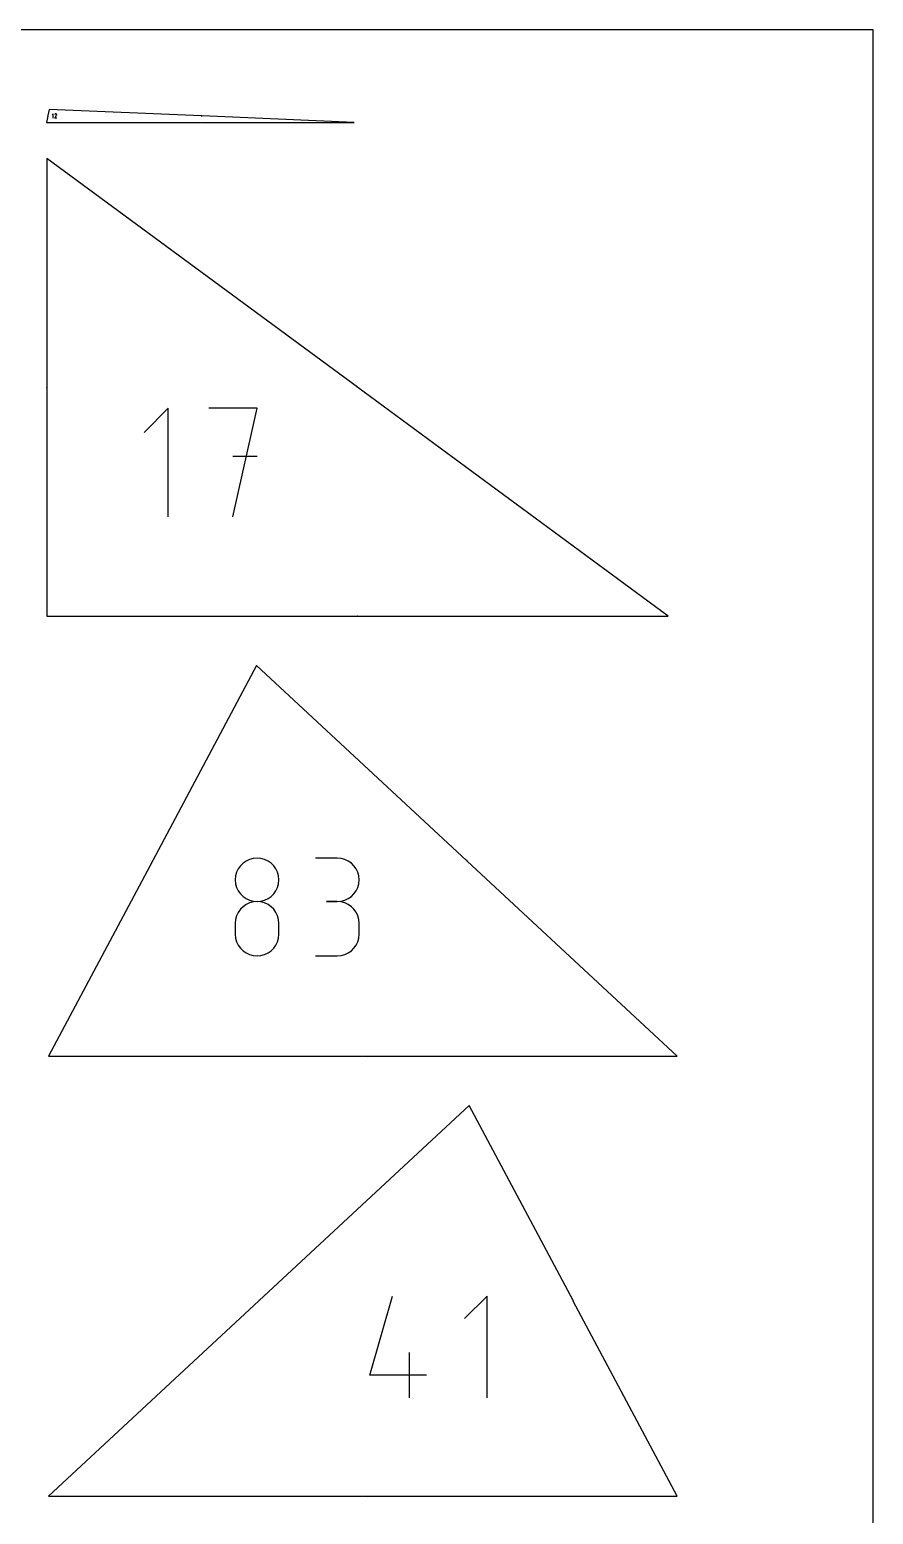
# Model space of a CAD drawing. Extents: x 0 to 200, y 0 to 297.
# Drawn here: x 125.3 to 200, y 165.4 to 296.9 of the extents above; entities that cross this region are included whole.
import ezdxf

# ---------------------------------------------------------------- set-up
doc = ezdxf.new("R2010")
doc.units = 0

msp = doc.modelspace()

# ---------------------------------------------------------------- linework, layer by layer
at = {"layer": 'annotation', "color": 1}
for p, q in [((127.372939, 289.476661), (127.284293, 289.387989)), ((127.372939, 289.077915), (127.372939, 289.476661)), ((127.522486, 289.077912), (127.686125, 289.34135)), ((127.534364, 289.432322), (127.522736, 289.410016)), ((127.543592, 289.445407), (127.534364, 289.432322)), ((127.554663, 289.456329), (127.543592, 289.445407)), ((127.567241, 289.465003), (127.554663, 289.456329)), ((127.580988, 289.471339), (127.567241, 289.465003)), ((127.59557, 289.475251), (127.580988, 289.471339)), ((127.610647, 289.476651), (127.59557, 289.475251)), ((127.625885, 289.475451), (127.610647, 289.476651)), ((127.640946, 289.471565), (127.625885, 289.475451)), ((127.655493, 289.464904), (127.640946, 289.471565)), ((127.668504, 289.455665), (127.655493, 289.464904)), ((127.655493, 289.464904), (127.655493, 289.464904)), ((127.679383, 289.444579), (127.668504, 289.455665)), ((127.688032, 289.431984), (127.679383, 289.444579)), ((127.686125, 289.34135), (127.686321, 289.341592)), ((127.686125, 289.34135), (127.686125, 289.34135)), ((127.686321, 289.341592), (127.686509, 289.341836)), ((127.686509, 289.341836), (127.686689, 289.342084)), ((127.686689, 289.342084), (127.686865, 289.342339)), ((127.686865, 289.342339), (127.687036, 289.342602)), ((127.687036, 289.342602), (127.687203, 289.342874)), ((127.687203, 289.342874), (127.687369, 289.34316)), ((127.687369, 289.34316), (127.687535, 289.343459)), ((127.687535, 289.343459), (127.687701, 289.343776)), ((127.687701, 289.343776), (127.694457, 289.358283)), ((127.687701, 289.343776), (127.687701, 289.343776)), ((127.694356, 289.418221), (127.688032, 289.431984)), ((127.698257, 289.403629), (127.694356, 289.418221)), ((127.694457, 289.358283), (127.698405, 289.37332)), ((127.699639, 289.388549), (127.698257, 289.403629)), ((127.698405, 289.37332), (127.699639, 289.388549)), ((126.912104, 289.286312), (126.911078, 289.281041)), ((126.923446, 289.28137), (126.912104, 289.286312)), ((126.913472, 289.293249), (126.913464, 289.292962)), ((126.913464, 289.292962), (126.913503, 289.292678)), ((126.91353, 289.293533), (126.913472, 289.293249)), ((126.913503, 289.292678), (126.91359, 289.292405)), ((126.913639, 289.293807), (126.91353, 289.293533)), ((126.91359, 289.292405), (126.913724, 289.292148)), ((126.913798, 289.294064), (126.913639, 289.293807)), ((126.913724, 289.292148), (126.913904, 289.291915)), ((126.913874, 289.29416), (126.913798, 289.294064)), ((126.913798, 289.294064), (126.913798, 289.294064)), ((126.913959, 289.294249), (126.913874, 289.29416)), ((126.913904, 289.291915), (126.914129, 289.291713)), ((126.914049, 289.294332), (126.913959, 289.294249)), ((126.914147, 289.294409), (126.914049, 289.294332)), ((126.914129, 289.291713), (126.914129, 289.291713)), ((126.914129, 289.291713), (126.915109, 289.29105)), ((126.914249, 289.294478), (126.914147, 289.294409)), ((126.914357, 289.29454), (126.914249, 289.294478)), ((126.914469, 289.294594), (126.914357, 289.29454)), ((126.914586, 289.29464), (126.914469, 289.294594)), ((126.914705, 289.294677), (126.914586, 289.29464)), ((126.915865, 289.294925), (126.914705, 289.294677)), ((126.914705, 289.294677), (126.914705, 289.294677)), ((126.915109, 289.29105), (126.916142, 289.290495)), ((126.917033, 289.295053), (126.915865, 289.294925)), ((126.916142, 289.290495), (126.91722, 289.29005)), ((126.917383, 289.285285), (126.91687, 289.282649)), ((126.9182, 289.295063), (126.917033, 289.295053)), ((126.91722, 289.29005), (126.918333, 289.289715)), ((126.919358, 289.294956), (126.9182, 289.295063)), ((126.918333, 289.289715), (126.919473, 289.289493)), ((126.920498, 289.294734), (126.919358, 289.294956)), ((126.919473, 289.289493), (126.920631, 289.289386)), ((126.921611, 289.294399), (126.920498, 289.294734)), ((126.920631, 289.289386), (126.921799, 289.289395)), ((126.922689, 289.293953), (126.921611, 289.294399)), ((126.921799, 289.289395), (126.922967, 289.289521)), ((126.923722, 289.293396), (126.922689, 289.293953)), ((126.922967, 289.289521), (126.924126, 289.289767)), ((126.924702, 289.292731), (126.923722, 289.293396)), ((126.924126, 289.289767), (126.924245, 289.289804)), ((126.924126, 289.289767), (126.924126, 289.289767)), ((126.924245, 289.289804), (126.924361, 289.289849)), ((126.924361, 289.289849), (126.924472, 289.289903)), ((126.924472, 289.289903), (126.92458, 289.289965)), ((126.92458, 289.289965), (126.924682, 289.290034)), ((126.924682, 289.290034), (126.92478, 289.290111)), ((126.924926, 289.292529), (126.924702, 289.292731)), ((126.924702, 289.292731), (126.924702, 289.292731)), ((126.92478, 289.290111), (126.924872, 289.290196)), ((126.924872, 289.290196), (126.924958, 289.290287)), ((126.925104, 289.292296), (126.924926, 289.292529)), ((126.924958, 289.290287), (126.925038, 289.290386)), ((126.925038, 289.290386), (126.925195, 289.290641)), ((126.925038, 289.290386), (126.925038, 289.290386)), ((126.925238, 289.29204), (126.925104, 289.292296)), ((126.925195, 289.290641), (126.925301, 289.290914)), ((126.925325, 289.291767), (126.925238, 289.29204)), ((126.925301, 289.290914), (126.925358, 289.291197)), ((126.925365, 289.291483), (126.925325, 289.291767)), ((126.925358, 289.291197), (126.925365, 289.291483)), ((127.699579, 289.077912), (127.522486, 289.077912)), ((140.42478, 288.719931), (140.418748, 288.719931)), ((140.419146, 288.713878), (140.419087, 288.713065)), ((140.419087, 288.713065), (140.419087, 288.709042)), ((140.421766, 288.713065), (140.419087, 288.713065)), ((140.419087, 288.709042), (140.419087, 288.709042)), ((140.419087, 288.709042), (140.41913, 288.70856)), ((140.41913, 288.70856), (140.419254, 288.708106)), ((140.419319, 288.71466), (140.419146, 288.713878)), ((140.419254, 288.708106), (140.419452, 288.707688)), ((140.419599, 288.715401), (140.419319, 288.71466)), ((140.419452, 288.707688), (140.419717, 288.707314)), ((140.419978, 288.71609), (140.419599, 288.715401)), ((140.419717, 288.707314), (140.420039, 288.70699)), ((140.420449, 288.716718), (140.419978, 288.71609)), ((140.420039, 288.70699), (140.420413, 288.706725)), ((140.420413, 288.706725), (140.420831, 288.706527)), ((140.421004, 288.717275), (140.420449, 288.716718)), ((140.420831, 288.706527), (140.421284, 288.706402)), ((140.421637, 288.717752), (140.421004, 288.717275)), ((140.421284, 288.706402), (140.421766, 288.706359)), ((140.42234, 288.718137), (140.421637, 288.717752)), ((140.422247, 288.713022), (140.421766, 288.713065)), ((140.421766, 288.706359), (140.422247, 288.706402)), ((140.421766, 288.706359), (140.421766, 288.706359)), ((140.422699, 288.712897), (140.422247, 288.713022)), ((140.422247, 288.706402), (140.422699, 288.706527)), ((140.423106, 288.718423), (140.42234, 288.718137)), ((140.423117, 288.712699), (140.422699, 288.712897)), ((140.422699, 288.706527), (140.423117, 288.706725)), ((140.423106, 288.718423), (140.423106, 288.718423)), ((140.423491, 288.712434), (140.423117, 288.712699)), ((140.423117, 288.706725), (140.423491, 288.70699)), ((140.423814, 288.712111), (140.423491, 288.712434)), ((140.423491, 288.70699), (140.423814, 288.707314)), ((140.424078, 288.711736), (140.423814, 288.712111)), ((140.423814, 288.707314), (140.424078, 288.707688)), ((140.424277, 288.711319), (140.424078, 288.711736)), ((140.424078, 288.707688), (140.424277, 288.708106)), ((140.424402, 288.710865), (140.424277, 288.711319)), ((140.424277, 288.708106), (140.424402, 288.70856)), ((140.424445, 288.710383), (140.424402, 288.710865)), ((140.424402, 288.70856), (140.424445, 288.709042)), ((140.424445, 288.709042), (140.424445, 288.710383)), ((140.424445, 288.710383), (140.424445, 288.710383)), ((140.434662, 288.719931), (140.42863, 288.719931)), ((140.429011, 288.716223), (140.428968, 288.715741)), ((140.428968, 288.715741), (140.428968, 288.714406)), ((140.428968, 288.714406), (140.428968, 288.714406)), ((140.428968, 288.714406), (140.429011, 288.713925)), ((140.429136, 288.716677), (140.429011, 288.716223)), ((140.429011, 288.713925), (140.429136, 288.713472)), ((140.429334, 288.717094), (140.429136, 288.716677)), ((140.429136, 288.713472), (140.429334, 288.713055)), ((140.429598, 288.717469), (140.429334, 288.717094)), ((140.429334, 288.713055), (140.429598, 288.712682)), ((140.429921, 288.717792), (140.429598, 288.717469)), ((140.429598, 288.712682), (140.429921, 288.712359)), ((140.430294, 288.718057), (140.429921, 288.717792)), ((140.429921, 288.712359), (140.430294, 288.712096)), ((140.430712, 288.718255), (140.430294, 288.718057)), ((140.430294, 288.712096), (140.430712, 288.711898)), ((140.430302, 288.706359), (140.431069, 288.706647)), ((140.430302, 288.706359), (140.430302, 288.706359)), ((140.431165, 288.71838), (140.430712, 288.718255)), ((140.430712, 288.711898), (140.431165, 288.711774)), ((140.431069, 288.706647), (140.431774, 288.707034)), ((140.431647, 288.718423), (140.431165, 288.71838)), ((140.431165, 288.711774), (140.431647, 288.711731)), ((140.432128, 288.71838), (140.431647, 288.718423)), ((140.431647, 288.718423), (140.431647, 288.718423)), ((140.431647, 288.711731), (140.434326, 288.711731)), ((140.431774, 288.707034), (140.432407, 288.707512)), ((140.432581, 288.718255), (140.432128, 288.71838)), ((140.432407, 288.707512), (140.432964, 288.708071)), ((140.432998, 288.718057), (140.432581, 288.718255)), ((140.432964, 288.708071), (140.433435, 288.7087)), ((140.433372, 288.717792), (140.432998, 288.718057)), ((140.433695, 288.717469), (140.433372, 288.717792)), ((140.433435, 288.7087), (140.433814, 288.70939)), ((140.43396, 288.717094), (140.433695, 288.717469)), ((140.433814, 288.70939), (140.434094, 288.710132)), ((140.434158, 288.716677), (140.43396, 288.717094)), ((140.434094, 288.710132), (140.434267, 288.710916)), ((140.434283, 288.716223), (140.434158, 288.716677)), ((140.434267, 288.710916), (140.434326, 288.711731)), ((140.434326, 288.715741), (140.434283, 288.716223)), ((140.434326, 288.711731), (140.434326, 288.715741)), ((140.434326, 288.715741), (140.434326, 288.715741)), ((140.530333, 289.280174), (140.53636, 289.279917)), ((140.531017, 289.288352), (140.530847, 289.284346)), ((140.530847, 289.284346), (140.530847, 289.284346)), ((140.530847, 289.284346), (140.530869, 289.283862)), ((140.530869, 289.283862), (140.530975, 289.283404)), ((140.530975, 289.283404), (140.531155, 289.282978)), ((140.531111, 289.289164), (140.531017, 289.288352)), ((140.533694, 289.288238), (140.531017, 289.288352)), ((140.531317, 289.289939), (140.531111, 289.289164)), ((140.531155, 289.282978), (140.531404, 289.282593)), ((140.531628, 289.290669), (140.531317, 289.289939)), ((140.531404, 289.282593), (140.531713, 289.282256)), ((140.532037, 289.291342), (140.531628, 289.290669)), ((140.531713, 289.282256), (140.532075, 289.281975)), ((140.532534, 289.291951), (140.532037, 289.291342)), ((140.532075, 289.281975), (140.532483, 289.281759)), ((140.532483, 289.281759), (140.532931, 289.281616)), ((140.533114, 289.292485), (140.532534, 289.291951)), ((140.532931, 289.281616), (140.533409, 289.281552)), ((140.533767, 289.292936), (140.533114, 289.292485)), ((140.533409, 289.281552), (140.533892, 289.281575)), ((140.533409, 289.281552), (140.533409, 289.281552)), ((140.534173, 289.288174), (140.533694, 289.288238)), ((140.534487, 289.293293), (140.533767, 289.292936)), ((140.533892, 289.281575), (140.534351, 289.28168)), ((140.534621, 289.288031), (140.534173, 289.288174)), ((140.534351, 289.28168), (140.534776, 289.281861)), ((140.535266, 289.293548), (140.534487, 289.293293)), ((140.53503, 289.287816), (140.534621, 289.288031)), ((140.534776, 289.281861), (140.535161, 289.282109)), ((140.535392, 289.287537), (140.53503, 289.287816)), ((140.535161, 289.282109), (140.535497, 289.282418)), ((140.535266, 289.293548), (140.535266, 289.293548)), ((140.535701, 289.287201), (140.535392, 289.287537)), ((140.535497, 289.282418), (140.535777, 289.282781)), ((140.535949, 289.286817), (140.535701, 289.287201)), ((140.535777, 289.282781), (140.535993, 289.28319)), ((140.536129, 289.286392), (140.535949, 289.286817)), ((140.535993, 289.28319), (140.536136, 289.283638)), ((140.536234, 289.285934), (140.536129, 289.286392)), ((140.536136, 289.283638), (140.5362, 289.284118)), ((140.5362, 289.284118), (140.536257, 289.285451)), ((140.536257, 289.285451), (140.536234, 289.285934)), ((140.536257, 289.285451), (140.536257, 289.285451)), ((140.540776, 289.285252), (140.540719, 289.283918)), ((140.540719, 289.283918), (140.540719, 289.283918)), ((140.540719, 289.283918), (140.540742, 289.283435)), ((140.540742, 289.283435), (140.540847, 289.282977)), ((140.54084, 289.285731), (140.540776, 289.285252)), ((140.540984, 289.286179), (140.54084, 289.285731)), ((140.540847, 289.282977), (140.541028, 289.282552)), ((140.5412, 289.286588), (140.540984, 289.286179)), ((140.541068, 289.291089), (140.541004, 289.290611)), ((140.541004, 289.290611), (140.541004, 289.290611)), ((140.541004, 289.290611), (140.541027, 289.290128)), ((140.541027, 289.290128), (140.541132, 289.289669)), ((140.541028, 289.282552), (140.541277, 289.282168)), ((140.541212, 289.291535), (140.541068, 289.291089)), ((140.541132, 289.289669), (140.541313, 289.289244)), ((140.54148, 289.286951), (140.5412, 289.286588)), ((140.541428, 289.291943), (140.541212, 289.291535)), ((140.541277, 289.282168), (140.541586, 289.281832)), ((140.541313, 289.289244), (140.541561, 289.288858)), ((140.541708, 289.292305), (140.541428, 289.291943)), ((140.541816, 289.28726), (140.54148, 289.286951)), ((140.541561, 289.288858), (140.54187, 289.288521)), ((140.541586, 289.281832), (140.541948, 289.281553)), ((140.542044, 289.292614), (140.541708, 289.292305)), ((140.542201, 289.287508), (140.541816, 289.28726)), ((140.54187, 289.288521), (140.542233, 289.288241)), ((140.541948, 289.281553), (140.542357, 289.281338)), ((140.542429, 289.292862), (140.542044, 289.292614)), ((140.542627, 289.287689), (140.542201, 289.287508)), ((140.542233, 289.288241), (140.542641, 289.288025)), ((140.542357, 289.281338), (140.542804, 289.281195)), ((140.542854, 289.293042), (140.542429, 289.292862)), ((140.543084, 289.287794), (140.542627, 289.287689)), ((140.542641, 289.288025), (140.543088, 289.287881)), ((140.542804, 289.281195), (140.543282, 289.281131)), ((140.543312, 289.293148), (140.542854, 289.293042)), ((140.543567, 289.287817), (140.543084, 289.287794)), ((140.543088, 289.287881), (140.543567, 289.287817)), ((140.543282, 289.281131), (140.543764, 289.281154)), ((140.543282, 289.281131), (140.543282, 289.281131)), ((140.543795, 289.29317), (140.543312, 289.293148)), ((140.543567, 289.287817), (140.544049, 289.28784)), ((140.544046, 289.287754), (140.543567, 289.287817)), ((140.543567, 289.287817), (140.543567, 289.287817)), ((140.543567, 289.287817), (140.543567, 289.287817)), ((140.543764, 289.281154), (140.544222, 289.281259)), ((140.544273, 289.293107), (140.543795, 289.29317)), ((140.543795, 289.29317), (140.543795, 289.29317)), ((140.544493, 289.28761), (140.544046, 289.287754)), ((140.544049, 289.28784), (140.544507, 289.287945)), ((140.544222, 289.281259), (140.544647, 289.281438)), ((140.544721, 289.292963), (140.544273, 289.293107)), ((140.544901, 289.287394), (140.544493, 289.28761)), ((140.544507, 289.287945), (140.544932, 289.288126)), ((140.544647, 289.281438), (140.545032, 289.281686)), ((140.545129, 289.292747), (140.544721, 289.292963)), ((140.545264, 289.287113), (140.544901, 289.287394)), ((140.544932, 289.288126), (140.545317, 289.288375)), ((140.545032, 289.281686), (140.545369, 289.281994)), ((140.545492, 289.292467), (140.545129, 289.292747)), ((140.545573, 289.286777), (140.545264, 289.287113)), ((140.545317, 289.288375), (140.545654, 289.288684)), ((140.545369, 289.281994), (140.545649, 289.282355)), ((140.545801, 289.292131), (140.545492, 289.292467)), ((140.545821, 289.286391), (140.545573, 289.286777)), ((140.545649, 289.282355), (140.545865, 289.282764)), ((140.545654, 289.288684), (140.545934, 289.289047)), ((140.546049, 289.291746), (140.545801, 289.292131)), ((140.546001, 289.285966), (140.545821, 289.286391)), ((140.545865, 289.282764), (140.546009, 289.283211)), ((140.545934, 289.289047), (140.54615, 289.289456)), ((140.546107, 289.285507), (140.546001, 289.285966)), ((140.546009, 289.283211), (140.546073, 289.28369)), ((140.546229, 289.291322), (140.546049, 289.291746)), ((140.546073, 289.28369), (140.546129, 289.285024)), ((140.546129, 289.285024), (140.546107, 289.285507)), ((140.546129, 289.285024), (140.546129, 289.285024)), ((140.54615, 289.289456), (140.546294, 289.289904)), ((140.546335, 289.290865), (140.546229, 289.291322)), ((140.546294, 289.289904), (140.546357, 289.290384)), ((140.546357, 289.290384), (140.546335, 289.290865)), ((140.546357, 289.290384), (140.546357, 289.290384)), ((126.825976, 265.250083), (126.825933, 265.249601)), ((126.825933, 265.249601), (126.825933, 265.249601)), ((126.825933, 265.249601), (126.825976, 265.249121)), ((126.837991, 265.239721), (126.825933, 265.242402)), ((126.825933, 265.242402), (126.825933, 265.23704)), ((126.8261, 265.250536), (126.825976, 265.250083)), ((126.825976, 265.249121), (126.826101, 265.248668)), ((126.826299, 265.250953), (126.8261, 265.250536)), ((126.826101, 265.248668), (126.826299, 265.248251)), ((126.826564, 265.251327), (126.826299, 265.250953)), ((126.826299, 265.248251), (126.826564, 265.247877)), ((126.826887, 265.25165), (126.826564, 265.251327)), ((126.826564, 265.247877), (126.826887, 265.247554)), ((126.827261, 265.251914), (126.826887, 265.25165)), ((126.826887, 265.247554), (126.827261, 265.24729)), ((126.827679, 265.252112), (126.827261, 265.251914)), ((126.827261, 265.24729), (126.827679, 265.247091)), ((126.828132, 265.252236), (126.827679, 265.252112)), ((126.827679, 265.247091), (126.828132, 265.246967)), ((126.828614, 265.252279), (126.828132, 265.252236)), ((126.828132, 265.246967), (126.828614, 265.246924)), ((126.832636, 265.252279), (126.828614, 265.252279)), ((126.828614, 265.252279), (126.828614, 265.252279)), ((126.828614, 265.246924), (126.829955, 265.246924)), ((126.829955, 265.246924), (126.830437, 265.246967)), ((126.829955, 265.246924), (126.829955, 265.246924)), ((126.830437, 265.246967), (126.83089, 265.247091)), ((126.83089, 265.247091), (126.831308, 265.24729)), ((126.831303, 265.242402), (126.831303, 265.239721)), ((126.831308, 265.24729), (126.831682, 265.247554)), ((126.831682, 265.247554), (126.832005, 265.247877)), ((126.832005, 265.247877), (126.83227, 265.248251)), ((126.83227, 265.248251), (126.832468, 265.248668)), ((126.832468, 265.248668), (126.832593, 265.249121)), ((126.832593, 265.249121), (126.832636, 265.249601)), ((126.833449, 265.25222), (126.832636, 265.252279)), ((126.832636, 265.249601), (126.832636, 265.252279)), ((126.83423, 265.252047), (126.833449, 265.25222)), ((126.83497, 265.251767), (126.83423, 265.252047)), ((126.835659, 265.251389), (126.83497, 265.251767)), ((126.836287, 265.250918), (126.835659, 265.251389)), ((126.836844, 265.250363), (126.836287, 265.250918)), ((126.83732, 265.24973), (126.836844, 265.250363)), ((126.837706, 265.249027), (126.83732, 265.24973)), ((126.837991, 265.248261), (126.837706, 265.249027)), ((126.837991, 265.248261), (126.837991, 265.248261)), ((126.839499, 265.246589), (126.839499, 265.252618)), ((154.333817, 265.242116), (154.34166, 265.252761)), ((154.34166, 265.252761), (154.33755, 265.252137)), ((154.339553, 265.241541), (154.348013, 265.248081)), ((154.345464, 265.237187), (154.339553, 265.241541)), ((154.341948, 265.236125), (154.345431, 265.240853)), ((137.570072, 263.386903), (135.434989, 261.251218)), ((137.570072, 253.782943), (137.570072, 263.386903)), ((145.441724, 263.386903), (141.170955, 263.386903)), ((143.306641, 253.782943), (145.441724, 263.386903)), ((145.441724, 259.110112), (143.306641, 259.110112)), ((154.333957, 244.981171), (154.333913, 244.980689)), ((154.333913, 244.980689), (154.333913, 244.979354)), ((154.333913, 244.979354), (154.333913, 244.979354)), ((154.333913, 244.979354), (154.333956, 244.978873)), ((154.333957, 244.974472), (154.333913, 244.97399)), ((154.333913, 244.97399), (154.333913, 244.97399)), ((154.333913, 244.97399), (154.333956, 244.973511)), ((154.333956, 244.978873), (154.334081, 244.978419)), ((154.333956, 244.973511), (154.334081, 244.973059)), ((154.334081, 244.981623), (154.333957, 244.981171)), ((154.334081, 244.974926), (154.333957, 244.974472)), ((154.33428, 244.98204), (154.334081, 244.981623)), ((154.334081, 244.978419), (154.334279, 244.978001)), ((154.33428, 244.975344), (154.334081, 244.974926)), ((154.334081, 244.973059), (154.334279, 244.972642)), ((154.334279, 244.978001), (154.334544, 244.977627)), ((154.334279, 244.972642), (154.334544, 244.972269)), ((154.334544, 244.982414), (154.33428, 244.98204)), ((154.334544, 244.975718), (154.33428, 244.975344)), ((154.334867, 244.982736), (154.334544, 244.982414)), ((154.334544, 244.977627), (154.334867, 244.977304)), ((154.334867, 244.976042), (154.334544, 244.975718)), ((154.334544, 244.972269), (154.334867, 244.971946)), ((154.335241, 244.982999), (154.334867, 244.982736)), ((154.334867, 244.977304), (154.335241, 244.977039)), ((154.335241, 244.976306), (154.334867, 244.976042)), ((154.334867, 244.971946), (154.335241, 244.971682)), ((154.335658, 244.983197), (154.335241, 244.982999)), ((154.335241, 244.977039), (154.335658, 244.976841)), ((154.335658, 244.976505), (154.335241, 244.976306)), ((154.335241, 244.971682), (154.335658, 244.971483)), ((154.336111, 244.983321), (154.335658, 244.983197)), ((154.335658, 244.976841), (154.336111, 244.976716)), ((154.336111, 244.97663), (154.335658, 244.976505)), ((154.335658, 244.971483), (154.336111, 244.971359)), ((154.336592, 244.983364), (154.336111, 244.983321)), ((154.336111, 244.976716), (154.336592, 244.976673)), ((154.336592, 244.976673), (154.336111, 244.97663)), ((154.336111, 244.971359), (154.336592, 244.971315)), ((154.337073, 244.983321), (154.336592, 244.983364)), ((154.336592, 244.983364), (154.336592, 244.983364)), ((154.336592, 244.976673), (154.337073, 244.976716)), ((154.336592, 244.976673), (154.336592, 244.976673)), ((154.337073, 244.97663), (154.336592, 244.976673)), ((154.336592, 244.976673), (154.336592, 244.976673)), ((154.336592, 244.971315), (154.337073, 244.971359)), ((154.336592, 244.971315), (154.336592, 244.971315)), ((154.337525, 244.983197), (154.337073, 244.983321)), ((154.337073, 244.976716), (154.337526, 244.976841)), ((154.337525, 244.976505), (154.337073, 244.97663)), ((154.337073, 244.971359), (154.337526, 244.971483)), ((154.337943, 244.982999), (154.337525, 244.983197)), ((154.337943, 244.976306), (154.337525, 244.976505)), ((154.337526, 244.976841), (154.337943, 244.977039)), ((154.337526, 244.971483), (154.337943, 244.971682)), ((154.338317, 244.982736), (154.337943, 244.982999)), ((154.337943, 244.977039), (154.338317, 244.977304)), ((154.338317, 244.976042), (154.337943, 244.976306)), ((154.337943, 244.971682), (154.338317, 244.971946)), ((154.33864, 244.982414), (154.338317, 244.982736)), ((154.338317, 244.977304), (154.33864, 244.977627)), ((154.33864, 244.975718), (154.338317, 244.976042)), ((154.338317, 244.971946), (154.33864, 244.972269)), ((154.338904, 244.98204), (154.33864, 244.982414)), ((154.33864, 244.977627), (154.338904, 244.978002)), ((154.338904, 244.975344), (154.33864, 244.975718)), ((154.33864, 244.972269), (154.338904, 244.972642)), ((154.339103, 244.981623), (154.338904, 244.98204)), ((154.338904, 244.978002), (154.339103, 244.978419)), ((154.339103, 244.974926), (154.338904, 244.975344)), ((154.338904, 244.972642), (154.339103, 244.973059)), ((154.339227, 244.981171), (154.339103, 244.981623)), ((154.339103, 244.978419), (154.339227, 244.978873)), ((154.339227, 244.974472), (154.339103, 244.974926)), ((154.339103, 244.973059), (154.339227, 244.973511)), ((154.339271, 244.980689), (154.339227, 244.981171)), ((154.339227, 244.978873), (154.339271, 244.979354)), ((154.339271, 244.97399), (154.339227, 244.974472)), ((154.339227, 244.973511), (154.339271, 244.97399)), ((154.339271, 244.980689), (154.339271, 244.980689)), ((154.339271, 244.979354), (154.339271, 244.980689)), ((154.339271, 244.97399), (154.339271, 244.97399)), ((154.343831, 244.974427), (154.343793, 244.973966)), ((154.343793, 244.973966), (154.343835, 244.97351)), ((154.343795, 244.983363), (154.349152, 244.983363)), ((154.34395, 244.974882), (154.343831, 244.974427)), ((154.343835, 244.97351), (154.343953, 244.973069)), ((154.344154, 244.975321), (154.34395, 244.974882)), ((154.343953, 244.973069), (154.344144, 244.972652)), ((154.344144, 244.972652), (154.344406, 244.972271)), ((154.344159, 244.97533), (154.344154, 244.975321)), ((154.344154, 244.975321), (154.344154, 244.975321)), ((154.344164, 244.975339), (154.344159, 244.97533)), ((154.344169, 244.975348), (154.344164, 244.975339)), ((154.344174, 244.975356), (154.344169, 244.975348)), ((154.34418, 244.975364), (154.344174, 244.975356)), ((154.344185, 244.975372), (154.34418, 244.975364)), ((154.34419, 244.975379), (154.344185, 244.975372)), ((154.344196, 244.975387), (154.34419, 244.975379)), ((154.344202, 244.975394), (154.344196, 244.975387)), ((154.349152, 244.983363), (154.344202, 244.975394)), ((154.344202, 244.975394), (154.344202, 244.975394)), ((154.344406, 244.972271), (154.344735, 244.971936)), ((154.344735, 244.971936), (154.345129, 244.971656)), ((154.345129, 244.971656), (154.345129, 244.971656)), ((154.345129, 244.971656), (154.345569, 244.971455)), ((154.345569, 244.971455), (154.346024, 244.971337)), ((154.346024, 244.971337), (154.346485, 244.971301)), ((154.346485, 244.971301), (154.346941, 244.971343)), ((154.346941, 244.971343), (154.347383, 244.971462)), ((154.347383, 244.971462), (154.347798, 244.971653)), ((154.347798, 244.971653), (154.348179, 244.971916)), ((154.348179, 244.971916), (154.348514, 244.972246)), ((154.348514, 244.972246), (154.348793, 244.972642)), ((154.348793, 244.972642), (154.349145, 244.973317)), ((136.191092, 223.297781), (136.183391, 223.3052)), ((136.200846, 223.309854), (136.189173, 223.316066)), ((136.189173, 223.316066), (136.190388, 223.312089)), ((136.196102, 223.300939), (136.190917, 223.303697)), ((136.19454, 223.304262), (136.191092, 223.297781)), ((143.628477, 222.29814), (143.538823, 221.972949)), ((143.771202, 222.597865), (143.628477, 222.29814)), ((143.961521, 222.86661), (143.771202, 222.597865)), ((144.193953, 223.098859), (143.961521, 222.86661)), ((144.46302, 223.289098), (144.193953, 223.098859)), ((144.763242, 223.431811), (144.46302, 223.289098)), ((145.08914, 223.521483), (144.763242, 223.431811)), ((145.435234, 223.552599), (145.08914, 223.521483)), ((145.781329, 223.521483), (145.435234, 223.552599)), ((145.435234, 223.552599), (145.435234, 223.552599)), ((146.107226, 223.431811), (145.781329, 223.521483)), ((146.407448, 223.289098), (146.107226, 223.431811)), ((146.676515, 223.098859), (146.407448, 223.289098)), ((146.908947, 222.86661), (146.676515, 223.098859)), ((147.099266, 222.597865), (146.908947, 222.86661)), ((147.241992, 222.29814), (147.099266, 222.597865)), ((147.331645, 221.972949), (147.241992, 222.29814)), ((152.545286, 223.553144), (150.617773, 223.553144)), ((152.891954, 223.522027), (152.545286, 223.553144)), ((153.218157, 223.432355), (152.891954, 223.522027)), ((153.518468, 223.289642), (153.218157, 223.432355)), ((153.787463, 223.099403), (153.518468, 223.289642)), ((154.019716, 222.867154), (153.787463, 223.099403)), ((154.209802, 222.598409), (154.019716, 222.867154)), ((154.352295, 222.298684), (154.209802, 222.598409)), ((154.441769, 221.973493), (154.352295, 222.298684)), ((164.003737, 223.306063), (164.006117, 223.303851)), ((164.006117, 223.303851), (164.006117, 223.303851)), ((164.006117, 223.303851), (164.006581, 223.303492)), ((164.006581, 223.303492), (164.007087, 223.303228)), ((164.007087, 223.303228), (164.007621, 223.30306)), ((164.007621, 223.30306), (164.008172, 223.302986)), ((164.008172, 223.302986), (164.008725, 223.303006)), ((164.008725, 223.303006), (164.009268, 223.30312)), ((164.009268, 223.30312), (164.009788, 223.303326)), ((164.009788, 223.303326), (164.010272, 223.303625)), ((164.010272, 223.303625), (164.010707, 223.304016)), ((164.011643, 223.309797), (164.010451, 223.310905)), ((164.010451, 223.310905), (164.011643, 223.309797)), ((164.010707, 223.304016), (164.011814, 223.305208)), ((164.012035, 223.309361), (164.011643, 223.309797)), ((164.011643, 223.309797), (164.011643, 223.309797)), ((164.011643, 223.309797), (164.012107, 223.309438)), ((164.011814, 223.305208), (164.012172, 223.30567)), ((164.011814, 223.305208), (164.011814, 223.305208)), ((164.012335, 223.308876), (164.012035, 223.309361)), ((164.012107, 223.309438), (164.012613, 223.309174)), ((164.012172, 223.30567), (164.012435, 223.306174)), ((164.012542, 223.308355), (164.012335, 223.308876)), ((164.012435, 223.306174), (164.012603, 223.306708)), ((164.012656, 223.307811), (164.012542, 223.308355)), ((164.012603, 223.306708), (164.012677, 223.307258)), ((164.012613, 223.309174), (164.013148, 223.309006)), ((164.012677, 223.307258), (164.012656, 223.307811)), ((164.013148, 223.309006), (164.013698, 223.308933)), ((164.016067, 223.314558), (164.013687, 223.31677)), ((164.013698, 223.308933), (164.014252, 223.308953)), ((164.014252, 223.308953), (164.014796, 223.309068)), ((164.014796, 223.309068), (164.015317, 223.309276)), ((164.014901, 223.295688), (164.024862, 223.306408)), ((164.015317, 223.309276), (164.015802, 223.309576)), ((164.015802, 223.309576), (164.016239, 223.309969)), ((164.01646, 223.314122), (164.016067, 223.314558)), ((164.016239, 223.309969), (164.016596, 223.310431)), ((164.016239, 223.309969), (164.016239, 223.309969)), ((164.01676, 223.313637), (164.01646, 223.314122)), ((164.016596, 223.310431), (164.016859, 223.310935)), ((164.016967, 223.313116), (164.01676, 223.313637)), ((164.016859, 223.310935), (164.017027, 223.311469)), ((164.017081, 223.312572), (164.016967, 223.313116)), ((164.017027, 223.311469), (164.017101, 223.312019)), ((164.017101, 223.312019), (164.017081, 223.312572)), ((164.024862, 223.306408), (164.020264, 223.306239)), ((143.538823, 221.972949), (143.507721, 221.627808)), ((143.507721, 221.627808), (143.507721, 221.627808)), ((143.507721, 221.627808), (143.538841, 221.281047)), ((143.538841, 221.281047), (143.628539, 220.954594)), ((143.628539, 220.954594), (143.771323, 220.653921)), ((147.099145, 220.653921), (147.241929, 220.954594)), ((147.241929, 220.954594), (147.331627, 221.281047)), ((147.331627, 221.281047), (147.362747, 221.627808)), ((147.362747, 221.627808), (147.331645, 221.972949)), ((147.362747, 221.627808), (147.362747, 221.627808)), ((154.209802, 220.654465), (154.352295, 220.955139)), ((154.352295, 220.955139), (154.441769, 221.281591)), ((154.4728, 221.628352), (154.441769, 221.973493)), ((154.441769, 221.281591), (154.4728, 221.628352)), ((154.4728, 221.628352), (154.4728, 221.628352)), ((143.771323, 220.653921), (143.9617, 220.384496)), ((143.9617, 220.384496), (144.194177, 220.151791)), ((144.194177, 220.151791), (144.463262, 219.961276)), ((144.463262, 219.961276), (144.763462, 219.818421)), ((145.08914, 219.66645), (144.763242, 219.576731)), ((144.763462, 219.818421), (145.089283, 219.728697)), ((145.435234, 219.697573), (145.08914, 219.66645)), ((145.089283, 219.728697), (145.435234, 219.697573)), ((145.435234, 219.697573), (145.781185, 219.728697)), ((145.781329, 219.666468), (145.435234, 219.697573)), ((145.435234, 219.697573), (145.435234, 219.697573)), ((145.435234, 219.697573), (145.435234, 219.697573)), ((145.781185, 219.728697), (146.107007, 219.818421)), ((146.107226, 219.576794), (145.781329, 219.666468)), ((146.107007, 219.818421), (146.407206, 219.961276)), ((146.407206, 219.961276), (146.676291, 220.151791)), ((146.676291, 220.151791), (146.908768, 220.384496)), ((146.908768, 220.384496), (147.099145, 220.653921)), ((152.545286, 219.698118), (151.580169, 219.698118)), ((151.580169, 219.698118), (152.545286, 219.698118)), ((152.545286, 219.698118), (152.891954, 219.729241)), ((152.891954, 219.667001), (152.545286, 219.698118)), ((152.545286, 219.698118), (152.545286, 219.698118)), ((152.891954, 219.729241), (153.218157, 219.818966)), ((153.218157, 219.577329), (152.891954, 219.667001)), ((153.218157, 219.818966), (153.518468, 219.961821)), ((153.518468, 219.961821), (153.787463, 220.152336)), ((153.787463, 220.152336), (154.019716, 220.385041)), ((154.019716, 220.385041), (154.209802, 220.654465)), ((143.628477, 218.440808), (143.538823, 218.114482)), ((143.771202, 218.741387), (143.628477, 218.440808)), ((143.961521, 219.010743), (143.771202, 218.741387)), ((144.193953, 219.243403), (143.961521, 219.010743)), ((144.46302, 219.43389), (144.193953, 219.243403)), ((144.763242, 219.576731), (144.46302, 219.43389)), ((146.407448, 219.434011), (146.107226, 219.576794)), ((146.676515, 219.243582), (146.407448, 219.434011)), ((146.908947, 219.010967), (146.676515, 219.243582)), ((147.099266, 218.741629), (146.908947, 219.010967)), ((147.241992, 218.441028), (147.099266, 218.741629)), ((147.331645, 218.114625), (147.241992, 218.441028)), ((153.518468, 219.434616), (153.218157, 219.577329)), ((153.787463, 219.244377), (153.518468, 219.434616)), ((154.019716, 219.012128), (153.787463, 219.244377)), ((154.209802, 218.743383), (154.019716, 219.012128)), ((154.352295, 218.443658), (154.209802, 218.743383)), ((154.441769, 218.118467), (154.352295, 218.443658)), ((143.538823, 218.114482), (143.507721, 217.767883)), ((143.507721, 217.767883), (143.507721, 216.807664)), ((147.362747, 217.767883), (147.331645, 218.114625)), ((147.362747, 216.807664), (147.362747, 217.767883)), ((147.362747, 217.767883), (147.362747, 217.767883)), ((154.4728, 217.773326), (154.441769, 218.118467)), ((154.4728, 216.808209), (154.4728, 217.773326)), ((154.4728, 217.773326), (154.4728, 217.773326)), ((143.507721, 216.807664), (143.507721, 216.807664)), ((143.507721, 216.807664), (143.538841, 216.46109)), ((143.538841, 216.46109), (143.628539, 216.135138)), ((143.628539, 216.135138), (143.771323, 215.835188)), ((143.771323, 215.835188), (143.9617, 215.566623)), ((146.908768, 215.566623), (147.099145, 215.835188)), ((147.099145, 215.835188), (147.241929, 216.135138)), ((147.241929, 216.135138), (147.331627, 216.46109)), ((147.331627, 216.46109), (147.362747, 216.807664)), ((154.019716, 215.569183), (154.209802, 215.83791)), ((154.209802, 215.83791), (154.352295, 216.137658)), ((154.352295, 216.137658), (154.441769, 216.462924)), ((154.441769, 216.462924), (154.4728, 216.808209)), ((143.9617, 215.566623), (144.194177, 215.334821)), ((144.194177, 215.334821), (144.463262, 215.145165)), ((144.463262, 215.145165), (144.763462, 215.003034)), ((144.763462, 215.003034), (145.089283, 214.91381)), ((145.089283, 214.91381), (145.435234, 214.882873)), ((145.435234, 214.882873), (145.781185, 214.91381)), ((145.435234, 214.882873), (145.435234, 214.882873)), ((145.781185, 214.91381), (146.107007, 215.003034)), ((146.107007, 215.003034), (146.407206, 215.145165)), ((146.407206, 215.145165), (146.676291, 215.334821)), ((146.676291, 215.334821), (146.908768, 215.566623)), ((150.617773, 214.883417), (152.545286, 214.883417)), ((152.545286, 214.883417), (152.891954, 214.914516)), ((152.545286, 214.883417), (152.545286, 214.883417)), ((152.891954, 214.914516), (153.218157, 215.004143)), ((153.218157, 215.004143), (153.518468, 215.146798)), ((153.518468, 215.146798), (153.787463, 215.336978)), ((153.787463, 215.336978), (154.019716, 215.569183)), ((154.806055, 206.012978), (154.800023, 206.012978)), ((154.800422, 206.006926), (154.800362, 206.006112)), ((154.800362, 206.006112), (154.800362, 206.002089)), ((154.803041, 206.006112), (154.800362, 206.006112)), ((154.800362, 206.002089), (154.800362, 206.002089)), ((154.800362, 206.002089), (154.800406, 206.001607)), ((154.800406, 206.001607), (154.80053, 206.001153)), ((154.800595, 206.007708), (154.800422, 206.006926)), ((154.80053, 206.001153), (154.800728, 206.000735)), ((154.800874, 206.008448), (154.800595, 206.007708)), ((154.800728, 206.000735), (154.800992, 206.000361)), ((154.801253, 206.009137), (154.800874, 206.008448)), ((154.800992, 206.000361), (154.801315, 206.000038)), ((154.801724, 206.009765), (154.801253, 206.009137)), ((154.801315, 206.000038), (154.801689, 205.999773)), ((154.801689, 205.999773), (154.802106, 205.999574)), ((154.80228, 206.010323), (154.801724, 206.009765)), ((154.802106, 205.999574), (154.80256, 205.99945)), ((154.802913, 206.010799), (154.80228, 206.010323)), ((154.80256, 205.99945), (154.803041, 205.999406)), ((154.803616, 206.011185), (154.802913, 206.010799)), ((154.803522, 206.006069), (154.803041, 206.006112)), ((154.803041, 205.999406), (154.803522, 205.99945)), ((154.803041, 205.999406), (154.803041, 205.999406)), ((154.803975, 206.005945), (154.803522, 206.006069)), ((154.803522, 205.99945), (154.803975, 205.999574)), ((154.804382, 206.01147), (154.803616, 206.011185)), ((154.804392, 206.005746), (154.803975, 206.005945)), ((154.803975, 205.999574), (154.804392, 205.999773)), ((154.804382, 206.01147), (154.804382, 206.01147)), ((154.804766, 206.005481), (154.804392, 206.005746)), ((154.804392, 205.999773), (154.804766, 206.000038)), ((154.805089, 206.005158), (154.804766, 206.005481)), ((154.804766, 206.000038), (154.805089, 206.000361)), ((154.805354, 206.004784), (154.805089, 206.005158)), ((154.805089, 206.000361), (154.805354, 206.000735)), ((154.805552, 206.004366), (154.805354, 206.004784)), ((154.805354, 206.000735), (154.805552, 206.001153)), ((154.805677, 206.003912), (154.805552, 206.004366)), ((154.805552, 206.001153), (154.805677, 206.001607)), ((154.80572, 206.00343), (154.805677, 206.003912)), ((154.805677, 206.001607), (154.80572, 206.002089)), ((154.80572, 206.002089), (154.80572, 206.00343)), ((154.80572, 206.00343), (154.80572, 206.00343)), ((154.810287, 206.009275), (154.810244, 206.008795)), ((154.810244, 206.008795), (154.810244, 206.007453)), ((154.810244, 206.007453), (154.810244, 206.007453)), ((154.810244, 206.007453), (154.810287, 206.006974)), ((154.810287, 206.002577), (154.810244, 206.002095)), ((154.810244, 206.002095), (154.810244, 206.002095)), ((154.810244, 206.002095), (154.810287, 206.001616)), ((154.810411, 206.009727), (154.810287, 206.009275)), ((154.810287, 206.006974), (154.810411, 206.006522)), ((154.810411, 206.003031), (154.810287, 206.002577)), ((154.810287, 206.001616), (154.810411, 206.001164)), ((154.810609, 206.010143), (154.810411, 206.009727)), ((154.810411, 206.006522), (154.810609, 206.006105)), ((154.810609, 206.003449), (154.810411, 206.003031)), ((154.810411, 206.001164), (154.810609, 206.000747)), ((154.810873, 206.010517), (154.810609, 206.010143)), ((154.810609, 206.006105), (154.810873, 206.005732)), ((154.810873, 206.003824), (154.810609, 206.003449)), ((154.810609, 206.000747), (154.810873, 206.000374)), ((154.811196, 206.01084), (154.810873, 206.010517)), ((154.810873, 206.005732), (154.811196, 206.005409)), ((154.811196, 206.004147), (154.810873, 206.003824)), ((154.810873, 206.000374), (154.811196, 206.000051)), ((154.81157, 206.011104), (154.811196, 206.01084)), ((154.811196, 206.005409), (154.81157, 206.005144)), ((154.81157, 206.004412), (154.811196, 206.004147)), ((154.811196, 206.000051), (154.81157, 205.999786)), ((154.811987, 206.011302), (154.81157, 206.011104)), ((154.81157, 206.005144), (154.811987, 206.004946)), ((154.811987, 206.00461), (154.81157, 206.004412)), ((154.81157, 205.999786), (154.811987, 205.999588)), ((154.812441, 206.011427), (154.811987, 206.011302)), ((154.811987, 206.004946), (154.812441, 206.004821)), ((154.812441, 206.004735), (154.811987, 206.00461)), ((154.811987, 205.999588), (154.812441, 205.999464)), ((154.812923, 206.01147), (154.812441, 206.011427)), ((154.812441, 206.004821), (154.812923, 206.004778)), ((154.812923, 206.004778), (154.812441, 206.004735)), ((154.812441, 205.999464), (154.812923, 205.99942)), ((154.815602, 206.01147), (154.812923, 206.01147)), ((154.812923, 206.01147), (154.812923, 206.01147)), ((154.812923, 206.004778), (154.814264, 206.004778)), ((154.814264, 206.004778), (154.812923, 206.004778)), ((154.812923, 206.004778), (154.812923, 206.004778)), ((154.812923, 205.99942), (154.815602, 205.99942)), ((145.593406, 184.333374), (145.593391, 184.332954)), ((145.593391, 184.332954), (145.593446, 184.332537)), ((145.593492, 184.333786), (145.593406, 184.333374)), ((145.593446, 184.332537), (145.593573, 184.332133)), ((145.593649, 184.334181), (145.593492, 184.333786)), ((145.593573, 184.332133), (145.593772, 184.331751)), ((145.593876, 184.334548), (145.593649, 184.334181)), ((145.593772, 184.331751), (145.594043, 184.3314)), ((145.594173, 184.334878), (145.593876, 184.334548)), ((145.594043, 184.3314), (145.594043, 184.3314)), ((145.594043, 184.3314), (145.594374, 184.331103)), ((145.594524, 184.33515), (145.594173, 184.334878)), ((145.594173, 184.334878), (145.594173, 184.334878)), ((145.594374, 184.331103), (145.594742, 184.330876)), ((145.594907, 184.335349), (145.594524, 184.33515)), ((145.594742, 184.330876), (145.595137, 184.330718)), ((145.595312, 184.335477), (145.594907, 184.335349)), ((145.595137, 184.330718), (145.595549, 184.330632)), ((145.595729, 184.335533), (145.595312, 184.335477)), ((145.595549, 184.330632), (145.595969, 184.330616)), ((145.596149, 184.335518), (145.595729, 184.335533)), ((145.595969, 184.330616), (145.596387, 184.330672)), ((145.59656, 184.335432), (145.596149, 184.335518)), ((145.596387, 184.330672), (145.596792, 184.330799)), ((145.596955, 184.335275), (145.59656, 184.335432)), ((145.596759, 184.329766), (145.596744, 184.329346)), ((145.596744, 184.329346), (145.5968, 184.328929)), ((145.596845, 184.330178), (145.596759, 184.329766)), ((145.596792, 184.330799), (145.597175, 184.330999)), ((145.5968, 184.328929), (145.596928, 184.328523)), ((145.597002, 184.330573), (145.596845, 184.330178)), ((145.596928, 184.328523), (145.597128, 184.32814)), ((145.597321, 184.335049), (145.596955, 184.335275)), ((145.597229, 184.33094), (145.597002, 184.330573)), ((145.597128, 184.32814), (145.5974, 184.327788)), ((145.597175, 184.330999), (145.597526, 184.33127)), ((145.597526, 184.33127), (145.597229, 184.33094)), ((145.597651, 184.334753), (145.597321, 184.335049)), ((145.5974, 184.327788), (145.598235, 184.32689)), ((145.597526, 184.33127), (145.597822, 184.3316)), ((145.597876, 184.331542), (145.597526, 184.33127)), ((145.597526, 184.33127), (145.597526, 184.33127)), ((145.597526, 184.33127), (145.597526, 184.33127)), ((145.597651, 184.334753), (145.597651, 184.334753)), ((145.597923, 184.334401), (145.597651, 184.334753)), ((145.597822, 184.3316), (145.598049, 184.331968)), ((145.598259, 184.331742), (145.597876, 184.331542)), ((145.598123, 184.334018), (145.597923, 184.334401)), ((145.598049, 184.331968), (145.598206, 184.332362)), ((145.598251, 184.333612), (145.598123, 184.334018)), ((145.598206, 184.332362), (145.598292, 184.332775)), ((145.598235, 184.32689), (145.598235, 184.32689)), ((145.598235, 184.32689), (145.598566, 184.326593)), ((145.598307, 184.333195), (145.598251, 184.333612)), ((145.598665, 184.331869), (145.598259, 184.331742)), ((145.598292, 184.332775), (145.598307, 184.333195)), ((145.598566, 184.326593), (145.598933, 184.326366)), ((145.599082, 184.331925), (145.598665, 184.331869)), ((145.598933, 184.326366), (145.599327, 184.326209)), ((145.599502, 184.33191), (145.599082, 184.331925)), ((145.599327, 184.326209), (145.599739, 184.326123)), ((145.599914, 184.331823), (145.599502, 184.33191)), ((145.599739, 184.326123), (145.600158, 184.326109)), ((145.600309, 184.331666), (145.599914, 184.331823)), ((145.600158, 184.326109), (145.600575, 184.326165)), ((145.600677, 184.331438), (145.600309, 184.331666)), ((145.600575, 184.326165), (145.600979, 184.326293)), ((145.601007, 184.331141), (145.600677, 184.331438)), ((145.604884, 184.333078), (145.600815, 184.341069)), ((145.600979, 184.326293), (145.601362, 184.326493)), ((145.601842, 184.330242), (145.601007, 184.331141)), ((145.601007, 184.331141), (145.601007, 184.331141)), ((145.601362, 184.326493), (145.601713, 184.326765)), ((145.601713, 184.326765), (145.602009, 184.327095)), ((145.601713, 184.326765), (145.601713, 184.326765)), ((145.602115, 184.329891), (145.601842, 184.330242)), ((145.602009, 184.327095), (145.602237, 184.327462)), ((145.602314, 184.329508), (145.602115, 184.329891)), ((145.602237, 184.327462), (145.602394, 184.327856)), ((145.602442, 184.329103), (145.602314, 184.329508)), ((145.602394, 184.327856), (145.602481, 184.328267)), ((145.602497, 184.328686), (145.602442, 184.329103)), ((145.602481, 184.328267), (145.602497, 184.328686)), ((145.609394, 184.337269), (145.604884, 184.333078)), ((145.60972, 184.334207), (145.606368, 184.337815)), ((155.435495, 177.751366), (157.431822, 184.752625)), ((165.811907, 184.752625), (163.810499, 182.750652)), ((165.811907, 175.749958), (165.811907, 184.752625)), ((173.417613, 184.333423), (173.422797, 184.336181)), ((173.417793, 184.339342), (173.428248, 184.341584)), ((173.421242, 184.332861), (173.417793, 184.339342)), ((173.422357, 184.324507), (173.43403, 184.330718)), ((173.43403, 184.330718), (173.430053, 184.331932)), ((158.935842, 175.749958), (158.935842, 179.748258)), ((160.434217, 177.751366), (155.435495, 177.751366)), ((154.800467, 167.037385), (154.800424, 167.036905)), ((154.800424, 167.036905), (154.800424, 167.035563)), ((154.800424, 167.035563), (154.800424, 167.035563)), ((154.800424, 167.035563), (154.800467, 167.035084)), ((154.800467, 167.030687), (154.800424, 167.030205)), ((154.800424, 167.030205), (154.800424, 167.030205)), ((154.800424, 167.030205), (154.800467, 167.029726)), ((154.800591, 167.037837), (154.800467, 167.037385)), ((154.800467, 167.035084), (154.800591, 167.034632)), ((154.800591, 167.031141), (154.800467, 167.030687)), ((154.800467, 167.029726), (154.800591, 167.029274)), ((154.800789, 167.038253), (154.800591, 167.037837)), ((154.800591, 167.034632), (154.800789, 167.034215)), ((154.800789, 167.031559), (154.800591, 167.031141)), ((154.800591, 167.029274), (154.800789, 167.028857)), ((154.801053, 167.038627), (154.800789, 167.038253)), ((154.800789, 167.034215), (154.801053, 167.033842)), ((154.801053, 167.031933), (154.800789, 167.031559)), ((154.800789, 167.028857), (154.801053, 167.028484)), ((154.801376, 167.03895), (154.801053, 167.038627)), ((154.801053, 167.033842), (154.801376, 167.033519)), ((154.801376, 167.032257), (154.801053, 167.031933)), ((154.801053, 167.028484), (154.801376, 167.028161)), ((154.80175, 167.039214), (154.801376, 167.03895)), ((154.801376, 167.033519), (154.80175, 167.033254)), ((154.80175, 167.032522), (154.801376, 167.032257)), ((154.801376, 167.028161), (154.80175, 167.027896)), ((154.802168, 167.039412), (154.80175, 167.039214)), ((154.80175, 167.033254), (154.802168, 167.033056)), ((154.802168, 167.03272), (154.80175, 167.032522)), ((154.80175, 167.027896), (154.802168, 167.027698)), ((154.802621, 167.039537), (154.802168, 167.039412)), ((154.802168, 167.033056), (154.802621, 167.032931)), ((154.802621, 167.032845), (154.802168, 167.03272)), ((154.802168, 167.027698), (154.802621, 167.027573)), ((154.803103, 167.03958), (154.802621, 167.039537)), ((154.802621, 167.032931), (154.803103, 167.032888)), ((154.803103, 167.032888), (154.802621, 167.032845)), ((154.802621, 167.027573), (154.803103, 167.02753)), ((154.805782, 167.03958), (154.803103, 167.03958)), ((154.803103, 167.03958), (154.803103, 167.03958)), ((154.803103, 167.032888), (154.804444, 167.032888)), ((154.804444, 167.032888), (154.803103, 167.032888)), ((154.803103, 167.032888), (154.803103, 167.032888)), ((154.803103, 167.02753), (154.805782, 167.02753)), ((154.810349, 167.037387), (154.810306, 167.036906)), ((154.810306, 167.036906), (154.810306, 167.035571)), ((154.810306, 167.035571), (154.810306, 167.035571)), ((154.810306, 167.035571), (154.810349, 167.035089)), ((154.810349, 167.030688), (154.810306, 167.030206)), ((154.810306, 167.030206), (154.810306, 167.030206)), ((154.810306, 167.030206), (154.810349, 167.029727)), ((154.810474, 167.03784), (154.810349, 167.037387)), ((154.810349, 167.035089), (154.810474, 167.034635)), ((154.810474, 167.031142), (154.810349, 167.030688)), ((154.810349, 167.029727), (154.810474, 167.029275)), ((154.810672, 167.038257), (154.810474, 167.03784)), ((154.810474, 167.034635), (154.810672, 167.034218)), ((154.810672, 167.03156), (154.810474, 167.031142)), ((154.810474, 167.029275), (154.810672, 167.028858)), ((154.810937, 167.03863), (154.810672, 167.038257)), ((154.810672, 167.034218), (154.810936, 167.033843)), ((154.810937, 167.031934), (154.810672, 167.03156)), ((154.810672, 167.028858), (154.810936, 167.028484)), ((154.810936, 167.033843), (154.81126, 167.03352)), ((154.810936, 167.028484), (154.81126, 167.028162)), ((154.81126, 167.038953), (154.810937, 167.03863)), ((154.81126, 167.032258), (154.810937, 167.031934)), ((154.811634, 167.039216), (154.81126, 167.038953)), ((154.81126, 167.03352), (154.811634, 167.033255)), ((154.811634, 167.032522), (154.81126, 167.032258)), ((154.81126, 167.028162), (154.811634, 167.027897)), ((154.812051, 167.039414), (154.811634, 167.039216)), ((154.811634, 167.033255), (154.812051, 167.033057)), ((154.812051, 167.032721), (154.811634, 167.032522)), ((154.811634, 167.027897), (154.812051, 167.027699)), ((154.812504, 167.039538), (154.812051, 167.039414)), ((154.812051, 167.033057), (154.812504, 167.032932)), ((154.812504, 167.032846), (154.812051, 167.032721)), ((154.812051, 167.027699), (154.812504, 167.027574)), ((154.812985, 167.039581), (154.812504, 167.039538)), ((154.812504, 167.032932), (154.812985, 167.032889)), ((154.812985, 167.032889), (154.812504, 167.032846)), ((154.812504, 167.027574), (154.812985, 167.027531)), ((154.813466, 167.039538), (154.812985, 167.039581)), ((154.812985, 167.039581), (154.812985, 167.039581)), ((154.812985, 167.032889), (154.813466, 167.032932)), ((154.812985, 167.032889), (154.812985, 167.032889)), ((154.813466, 167.032846), (154.812985, 167.032889)), ((154.812985, 167.032889), (154.812985, 167.032889)), ((154.812985, 167.027531), (154.813466, 167.027574)), ((154.812985, 167.027531), (154.812985, 167.027531)), ((154.813918, 167.039414), (154.813466, 167.039538)), ((154.813466, 167.032932), (154.813919, 167.033057)), ((154.813918, 167.032721), (154.813466, 167.032846)), ((154.813466, 167.027574), (154.813919, 167.027699)), ((154.814336, 167.039216), (154.813918, 167.039414)), ((154.814336, 167.032522), (154.813918, 167.032721)), ((154.813919, 167.033057), (154.814336, 167.033255)), ((154.813919, 167.027699), (154.814336, 167.027897)), ((154.81471, 167.038953), (154.814336, 167.039216)), ((154.814336, 167.033255), (154.81471, 167.03352)), ((154.81471, 167.032258), (154.814336, 167.032522)), ((154.814336, 167.027897), (154.81471, 167.028162)), ((154.815033, 167.03863), (154.81471, 167.038953)), ((154.81471, 167.03352), (154.815033, 167.033844)), ((154.815033, 167.031934), (154.81471, 167.032258)), ((154.81471, 167.028162), (154.815033, 167.028484)), ((154.815297, 167.038257), (154.815033, 167.03863)), ((154.815033, 167.033844), (154.815298, 167.034218)), ((154.815297, 167.03156), (154.815033, 167.031934)), ((154.815033, 167.028484), (154.815298, 167.028858)), ((154.815496, 167.03784), (154.815297, 167.038257)), ((154.815496, 167.031142), (154.815297, 167.03156)), ((154.815298, 167.034218), (154.815496, 167.034636)), ((154.815298, 167.028858), (154.815496, 167.029275)), ((154.81562, 167.037387), (154.815496, 167.03784)), ((154.815496, 167.034636), (154.815621, 167.035089)), ((154.81562, 167.030688), (154.815496, 167.031142)), ((154.815496, 167.029275), (154.815621, 167.029727)), ((154.815664, 167.036906), (154.81562, 167.037387)), ((154.815664, 167.030206), (154.81562, 167.030688)), ((154.815621, 167.035089), (154.815664, 167.035571)), ((154.815621, 167.029727), (154.815664, 167.030206)), ((154.815664, 167.036906), (154.815664, 167.036906)), ((154.815664, 167.035571), (154.815664, 167.036906)), ((154.815664, 167.030206), (154.815664, 167.030206))]:
    msp.add_line(p, q, dxfattribs=at)
at = {"layer": 'boundary', "color": 5}
for p, q in [((126.923313, 289.312301), (126.893529, 289.292221)), ((127.03036, 289.862346), (126.923313, 289.312301)), ((140.513227, 289.288449), (127.03036, 289.862346)), ((140.539684, 289.312746), (140.513227, 289.288449)), ((140.563981, 289.286288), (140.539684, 289.312746)), ((126.913609, 289.262436), (126.806562, 288.712391)), ((126.806562, 288.712391), (140.401305, 288.712391)), ((126.893529, 289.292221), (126.913609, 289.262436)), ((140.401305, 288.712391), (140.426705, 288.686991)), ((140.426705, 288.686991), (140.452105, 288.712391)), ((140.452105, 288.712391), (154.046847, 288.712391)), ((154.046847, 288.712391), (140.563981, 289.286288)), ((154.321059, 265.259727), (126.831938, 285.511991)), ((126.831938, 285.511991), (126.831962, 265.270061)), ((126.831962, 265.270061), (126.806562, 265.244661)), ((126.806562, 265.244661), (126.831962, 265.219261)), ((126.831962, 265.219261), (126.831986, 244.977332)), ((154.356574, 265.265111), (154.321059, 265.259727)), ((154.361957, 265.229596), (154.356574, 265.265111)), ((181.851078, 244.977332), (154.361957, 265.229596)), ((126.831986, 244.977332), (154.316132, 244.977332)), ((154.316132, 244.977332), (154.341532, 244.951932)), ((154.341532, 244.951932), (154.366932, 244.977332)), ((154.366932, 244.977332), (181.851078, 244.977332)), ((145.397751, 240.60703), (136.203362, 223.328657)), ((163.995695, 223.323525), (145.397751, 240.60703)), ((136.179499, 223.283811), (126.98511, 206.005438)), ((136.203362, 223.328657), (136.169008, 223.318166)), ((136.169008, 223.318166), (136.179499, 223.283811)), ((164.031592, 223.32484), (163.995695, 223.323525)), ((164.032907, 223.288943), (164.031592, 223.32484)), ((182.63085, 206.005438), (164.032907, 223.288943)), ((126.98511, 206.005438), (154.78258, 206.005438)), ((154.78258, 206.005438), (154.80798, 205.980038)), ((154.80798, 205.980038), (154.83338, 206.005438)), ((154.83338, 206.005438), (182.63085, 206.005438)), ((164.218289, 201.635129), (145.620323, 184.351629)), ((173.412683, 184.356761), (164.218289, 201.635129)), ((145.583111, 184.317048), (126.985145, 167.033548)), ((145.584426, 184.352944), (145.583111, 184.317048)), ((145.620323, 184.351629), (145.584426, 184.352944)), ((173.447037, 184.34627), (173.412683, 184.356761)), ((173.436547, 184.311916), (173.447037, 184.34627)), ((182.63094, 167.033548), (173.436547, 184.311916)), ((126.985145, 167.033548), (154.782642, 167.033548)), ((154.782642, 167.033548), (154.808042, 167.008148)), ((154.808042, 167.008148), (154.833442, 167.033548)), ((154.833442, 167.033548), (182.63094, 167.033548))]:
    msp.add_line(p, q, dxfattribs=at)
at = {"layer": 'frame', "color": 5}
for p, q in [((200, 296.926), (0, 296.926)), ((200, 0), (200, 296.926))]:
    msp.add_line(p, q, dxfattribs=at)

doc.saveas('drawing.dxf')
